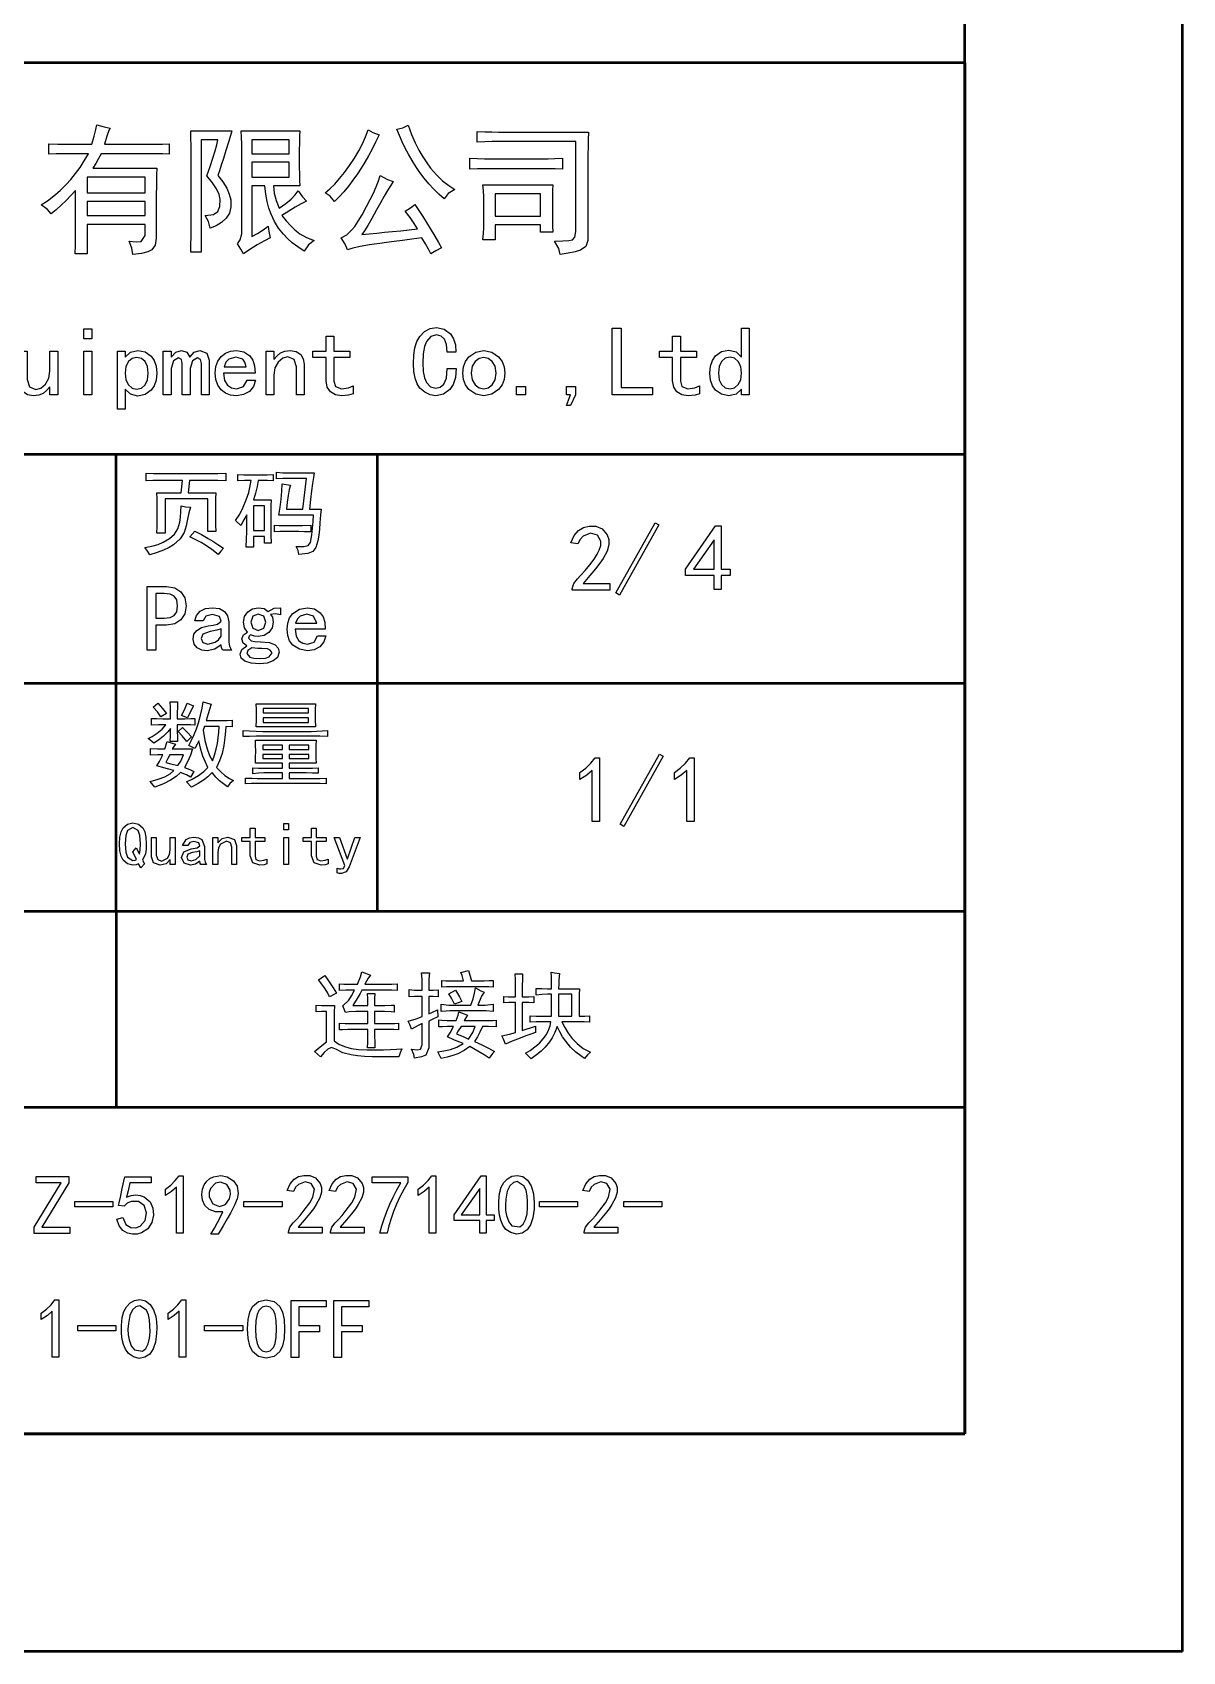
# Model space of a CAD drawing. Extents: x 0 to 1189, y 0 to 841.
# Drawn here: x 1136.1 to 1189, y 0 to 74.4 of the extents above; entities that cross this region are included whole.
import ezdxf

# ---------------------------------------------------------------- set-up
doc = ezdxf.new("R2010")
doc.units = 0

msp = doc.modelspace()

# ---------------------------------------------------------------- linework, layer by layer
at = {"color": 7, "lineweight": 50}
for p, q in [((1189, 0), (1189, 841)), ((1179, 10), (1179, 831)), ((1179, 73), (909, 73)), ((1179, 73), (1179, 10)), ((1179, 55), (909, 55)), ((1140, 34), (1140, 55)), ((1152, 34), (1152, 55)), ((1101, 44.5), (1179, 44.5)), ((1179, 34), (1101, 34)), ((1140, 34), (1140, 25)), ((1179, 25), (1101, 25)), ((1179, 10), (30, 10)), ((909, 10), (1179, 10)), ((1189, 0), (0, 0))]:
    msp.add_line(p, q, dxfattribs=at)
at = {"color": 7, "lineweight": 25}
for points in [[(1136.549, 66.473), (1136.841, 66.666), (1137.13, 66.886), (1137.417, 67.133), (1137.699, 67.407), (1137.92, 67.647), (1138.133, 67.91), (1138.338, 68.194), (1138.534, 68.499), (1138.722, 68.826), (1137.802, 68.826), (1137.543, 68.823), (1137.245, 68.814), (1136.907, 68.8), (1136.907, 69.286), (1137.313, 69.272), (1137.645, 69.263), (1137.904, 69.26), (1138.875, 69.26), (1138.992, 69.632), (1139.069, 69.931), (1139.106, 70.155), (1139.451, 70.066), (1139.719, 70.002), (1139.657, 69.885), (1139.572, 69.638), (1139.464, 69.26), (1141.535, 69.26), (1141.827, 69.263), (1142.125, 69.272), (1142.429, 69.286), (1142.429, 68.8), (1142.134, 68.814), (1141.861, 68.823), (1141.611, 68.826), (1139.31, 68.826), (1139.188, 68.604), (1139.06, 68.382), (1138.927, 68.161), (1141.867, 68.161), (1141.856, 67.849), (1141.848, 67.554), (1141.843, 67.274), (1141.841, 67.01), (1141.841, 64.939), (1141.79, 64.629), (1141.637, 64.415), (1141.449, 64.317), (1141.16, 64.245), (1140.768, 64.198), (1140.71, 64.492), (1140.589, 64.811), (1140.921, 64.78), (1141.151, 64.786), (1141.33, 65.067), (1141.33, 65.579), (1138.671, 65.579), (1138.671, 64.223), (1138.108, 64.223), (1138.123, 64.63), (1138.131, 64.996), (1138.134, 65.323), (1138.134, 67.138), (1137.917, 66.899), (1137.696, 66.672), (1137.471, 66.457), (1137.242, 66.255), (1137.009, 66.064), (1136.843, 66.256)], [(1153.411, 70.13), (1153.574, 69.713), (1153.741, 69.331), (1153.912, 68.985), (1154.087, 68.675), (1154.265, 68.4), (1154.446, 68.161), (1154.722, 67.851), (1154.999, 67.586), (1155.278, 67.365), (1155.558, 67.189), (1155.258, 66.991), (1155.072, 66.755), (1154.823, 66.973), (1154.587, 67.204), (1154.363, 67.445), (1154.152, 67.698), (1153.954, 67.962), (1153.768, 68.238), (1153.595, 68.52), (1153.433, 68.803), (1153.283, 69.088), (1153.143, 69.374), (1153.016, 69.662), (1152.899, 69.951), (1153.168, 70.021)], [(1145.314, 69.874), (1145.168, 69.398), (1145.038, 68.976), (1144.924, 68.608), (1144.825, 68.294), (1144.742, 68.034), (1144.674, 67.829), (1144.903, 67.528), (1145.077, 67.24), (1145.197, 66.966), (1145.262, 66.704), (1145.272, 66.382), (1145.2, 66.101), (1145.045, 65.86), (1144.833, 65.661), (1144.591, 65.507), (1144.316, 65.4), (1144.246, 65.713), (1144.086, 65.988), (1144.463, 66.032), (1144.674, 66.167), (1144.764, 66.4), (1144.777, 66.742), (1144.729, 66.957), (1144.61, 67.205), (1144.422, 67.487), (1144.163, 67.803), (1144.314, 68.238), (1144.441, 68.621), (1144.543, 68.954), (1144.621, 69.235), (1144.674, 69.465), (1143.907, 69.465), (1143.907, 64.3), (1143.422, 64.3), (1143.433, 64.656), (1143.441, 65.01), (1143.445, 65.36), (1143.447, 65.706), (1143.447, 68.698), (1143.445, 68.944), (1143.441, 69.222), (1143.433, 69.532), (1143.422, 69.874)], [(1148.433, 69.874), (1148.422, 69.621), (1148.414, 69.324), (1148.409, 68.982), (1148.407, 68.596), (1148.409, 68.22), (1148.414, 67.886), (1148.422, 67.594), (1148.433, 67.343), (1147.231, 67.343), (1147.26, 67.013), (1147.345, 66.672), (1147.487, 66.32), (1147.791, 66.533), (1148.037, 66.735), (1148.225, 66.929), (1148.356, 67.113), (1148.554, 66.844), (1148.74, 66.652), (1148.497, 66.525), (1148.228, 66.371), (1147.934, 66.192), (1147.615, 65.988), (1147.805, 65.743), (1148.001, 65.522), (1148.203, 65.323), (1148.439, 65.144), (1148.737, 64.982), (1149.098, 64.837), (1148.829, 64.639), (1148.637, 64.351), (1148.347, 64.544), (1148.091, 64.738), (1147.868, 64.934), (1147.679, 65.131), (1147.463, 65.409), (1147.275, 65.716), (1147.116, 66.052), (1147.016, 66.329), (1146.934, 66.636), (1146.869, 66.974), (1146.822, 67.343), (1146.234, 67.343), (1146.234, 65.016), (1146.498, 65.161), (1146.745, 65.323), (1146.975, 65.502), (1147.014, 65.253), (1147.078, 64.965), (1146.812, 64.818), (1146.477, 64.632), (1146.135, 64.428), (1145.85, 64.223), (1145.729, 64.441), (1145.569, 64.684), (1145.697, 64.875), (1145.774, 65.144), (1145.774, 68.749), (1145.772, 69.011), (1145.767, 69.286), (1145.759, 69.574), (1145.748, 69.874)], [(1147.947, 68.826), (1147.947, 69.465), (1146.234, 69.465), (1146.234, 68.826)], [(1152.081, 69.695), (1151.918, 69.361), (1151.754, 69.042), (1151.589, 68.736), (1151.422, 68.445), (1151.254, 68.168), (1151.084, 67.905), (1150.878, 67.609), (1150.671, 67.332), (1150.461, 67.077), (1150.249, 66.842), (1150.036, 66.627), (1149.825, 66.87), (1149.601, 67.036), (1149.818, 67.217), (1150.039, 67.433), (1150.264, 67.683), (1150.493, 67.969), (1150.726, 68.289), (1150.948, 68.624), (1151.143, 68.956), (1151.312, 69.283), (1151.454, 69.606), (1151.57, 69.925), (1151.787, 69.804)], [(1161.701, 69.823), (1161.687, 69.462), (1161.678, 69.13), (1161.675, 68.826), (1161.675, 64.837), (1161.576, 64.559), (1161.33, 64.39), (1161.084, 64.317), (1160.773, 64.253), (1160.397, 64.198), (1160.333, 64.466), (1160.141, 64.811), (1160.527, 64.817), (1160.8, 64.834), (1160.959, 64.863), (1161.074, 64.984), (1161.113, 65.246), (1161.113, 69.388), (1157.584, 69.388), (1157.269, 69.385), (1156.937, 69.377), (1156.587, 69.363), (1156.587, 69.848), (1156.934, 69.834), (1157.258, 69.826), (1157.559, 69.823)], [(1159.604, 68.596), (1159.851, 68.598), (1160.15, 68.607), (1160.499, 68.621), (1160.499, 68.11), (1160.164, 68.124), (1159.874, 68.132), (1159.63, 68.135), (1157.252, 68.135), (1156.925, 68.132), (1156.593, 68.124), (1156.255, 68.11), (1156.255, 68.621), (1156.593, 68.607), (1156.925, 68.598), (1157.252, 68.596)], [(1141.33, 67.036), (1141.33, 67.752), (1138.671, 67.752), (1138.671, 67.036)], [(1147.947, 67.752), (1147.947, 68.442), (1146.234, 68.442), (1146.234, 67.752)], [(1153.845, 65.374), (1153.692, 65.624), (1153.504, 65.897), (1153.283, 66.192), (1153.519, 66.346), (1153.717, 66.499), (1153.906, 66.219), (1154.088, 65.94), (1154.264, 65.662), (1154.433, 65.387), (1154.638, 65.044), (1154.808, 64.75), (1154.945, 64.505), (1154.682, 64.358), (1154.459, 64.223), (1154.345, 64.442), (1154.209, 64.689), (1154.05, 64.965), (1153.581, 64.902), (1153.153, 64.844), (1152.767, 64.791), (1152.422, 64.744), (1152.118, 64.701), (1151.855, 64.664), (1151.634, 64.632), (1151.209, 64.561), (1150.872, 64.485), (1150.624, 64.402), (1150.515, 64.671), (1150.342, 64.965), (1150.592, 65.106), (1150.828, 65.323), (1150.957, 65.486), (1151.113, 65.719), (1151.296, 66.023), (1151.506, 66.397), (1151.674, 66.716), (1151.821, 67.019), (1151.946, 67.305), (1152.05, 67.575), (1152.132, 67.829), (1152.471, 67.643), (1152.72, 67.547), (1152.6, 67.356), (1152.464, 67.13), (1152.314, 66.869), (1152.147, 66.574), (1151.966, 66.243), (1151.746, 65.847), (1151.56, 65.527), (1151.407, 65.284), (1151.288, 65.118), (1151.629, 65.149), (1151.977, 65.181), (1152.334, 65.215), (1152.699, 65.252), (1153.073, 65.29), (1153.455, 65.331)], [(1160.064, 67.394), (1160.05, 67.15), (1160.042, 66.894), (1160.039, 66.627), (1160.039, 66.064), (1160.042, 65.789), (1160.05, 65.507), (1160.064, 65.221), (1159.502, 65.221), (1159.502, 65.553), (1157.405, 65.553), (1157.405, 64.863), (1156.843, 64.863), (1156.871, 65.158), (1156.888, 65.431), (1156.894, 65.681), (1156.894, 66.627), (1156.888, 66.86), (1156.871, 67.115), (1156.843, 67.394)], [(1159.502, 65.962), (1159.502, 66.985), (1157.405, 66.985), (1157.405, 65.962)], [(1141.33, 65.988), (1141.33, 66.627), (1138.671, 66.627), (1138.671, 65.988)], [(1138.875, 60.32), (1138.517, 60.32), (1138.517, 60.785), (1138.875, 60.785)], [(1150.881, 57.796), (1150.675, 57.734), (1150.362, 57.707), (1150.071, 57.752), (1149.843, 57.886), (1149.695, 58.101), (1149.646, 58.387), (1149.646, 59.461), (1149.038, 59.461), (1149.038, 59.747), (1149.646, 59.747), (1149.646, 60.445), (1150.004, 60.445), (1150.004, 59.747), (1150.738, 59.747), (1150.738, 59.461), (1150.004, 59.461), (1150.004, 58.369), (1150.076, 58.128), (1150.344, 58.029), (1150.666, 58.065), (1150.881, 58.154)], [(1155.623, 58.96), (1155.583, 58.55), (1155.487, 58.228), (1155.336, 57.993), (1155.041, 57.779), (1154.692, 57.707), (1154.419, 57.746), (1154.175, 57.862), (1153.958, 58.056), (1153.825, 58.257), (1153.73, 58.51), (1153.673, 58.816), (1153.654, 59.175), (1153.672, 59.568), (1153.728, 59.908), (1153.82, 60.195), (1153.949, 60.427), (1154.165, 60.656), (1154.418, 60.793), (1154.71, 60.839), (1155.07, 60.765), (1155.363, 60.544), (1155.505, 60.32), (1155.586, 60.043), (1155.605, 59.712), (1155.211, 59.712), (1155.18, 60.056), (1155.086, 60.302), (1154.929, 60.45), (1154.71, 60.499), (1154.453, 60.425), (1154.253, 60.204), (1154.159, 59.962), (1154.102, 59.631), (1154.083, 59.21), (1154.102, 58.824), (1154.159, 58.522), (1154.253, 58.307), (1154.448, 58.112), (1154.692, 58.047), (1154.88, 58.094), (1155.05, 58.235), (1155.171, 58.51), (1155.211, 58.96)], [(1164.649, 57.743), (1162.787, 57.743), (1162.787, 60.803), (1163.199, 60.803), (1163.199, 58.083), (1164.649, 58.083)], [(1166.801, 57.796), (1166.595, 57.734), (1166.282, 57.707), (1165.991, 57.752), (1165.763, 57.886), (1165.615, 58.101), (1165.566, 58.387), (1165.566, 59.461), (1164.957, 59.461), (1164.957, 59.747), (1165.566, 59.747), (1165.566, 60.445), (1165.924, 60.445), (1165.924, 59.747), (1166.658, 59.747), (1166.658, 59.461), (1165.924, 59.461), (1165.924, 58.369), (1165.995, 58.128), (1166.264, 58.029), (1166.586, 58.065), (1166.801, 58.154)], [(1169.09, 57.743), (1168.732, 57.743), (1168.732, 58.011), (1168.482, 57.779), (1168.142, 57.707), (1167.811, 57.772), (1167.533, 57.967), (1167.394, 58.168), (1167.31, 58.428), (1167.283, 58.745), (1167.31, 59.063), (1167.394, 59.326), (1167.533, 59.533), (1167.811, 59.734), (1168.142, 59.801), (1168.482, 59.72), (1168.732, 59.479), (1168.732, 60.803), (1169.09, 60.803)], [(1137.311, 57.743), (1136.953, 57.743), (1136.953, 58.119), (1136.803, 57.944), (1136.64, 57.814), (1136.445, 57.734), (1136.201, 57.707), (1135.919, 57.752), (1135.718, 57.886), (1135.597, 58.087), (1135.557, 58.333), (1135.557, 59.747), (1135.915, 59.747), (1135.915, 58.459), (1136.022, 58.119), (1136.309, 57.993), (1136.535, 58.054), (1136.747, 58.235), (1136.902, 58.506), (1136.953, 58.835), (1136.953, 59.747), (1137.311, 59.747)], [(1138.875, 57.743), (1138.517, 57.743), (1138.517, 59.747), (1138.875, 59.747)], [(1141.859, 58.745), (1141.831, 58.427), (1141.748, 58.164), (1141.609, 57.958), (1141.331, 57.756), (1141, 57.689), (1140.66, 57.77), (1140.409, 58.011), (1140.409, 57.081), (1140.052, 57.081), (1140.052, 59.747), (1140.409, 59.747), (1140.409, 59.479), (1140.66, 59.712), (1141, 59.783), (1141.331, 59.718), (1141.609, 59.524), (1141.748, 59.322), (1141.831, 59.062)], [(1144.272, 57.743), (1143.914, 57.743), (1143.914, 59.192), (1143.878, 59.371), (1143.735, 59.443), (1143.502, 59.309), (1143.395, 58.96), (1143.395, 57.743), (1143.037, 57.743), (1143.037, 59.192), (1143.001, 59.371), (1142.858, 59.443), (1142.625, 59.309), (1142.518, 58.96), (1142.518, 57.743), (1142.16, 57.743), (1142.16, 59.747), (1142.518, 59.747), (1142.518, 59.479), (1142.733, 59.703), (1143.001, 59.783), (1143.243, 59.703), (1143.377, 59.479), (1143.583, 59.703), (1143.842, 59.783), (1144.164, 59.667), (1144.272, 59.336)], [(1146.404, 58.423), (1146.314, 58.132), (1146.117, 57.904), (1145.844, 57.756), (1145.527, 57.707), (1145.257, 57.738), (1145.022, 57.83), (1144.82, 57.984), (1144.666, 58.192), (1144.573, 58.446), (1144.542, 58.745), (1144.573, 59.044), (1144.666, 59.298), (1144.82, 59.506), (1145.022, 59.66), (1145.257, 59.752), (1145.527, 59.783), (1145.869, 59.723), (1146.144, 59.542), (1146.278, 59.346), (1146.359, 59.08), (1146.386, 58.745), (1144.936, 58.745), (1144.979, 58.409), (1145.106, 58.19), (1145.296, 58.069), (1145.527, 58.029), (1145.849, 58.128), (1146.01, 58.423)], [(1148.637, 57.743), (1148.279, 57.743), (1148.279, 59.031), (1148.172, 59.371), (1147.886, 59.497), (1147.66, 59.436), (1147.447, 59.255), (1147.293, 58.984), (1147.241, 58.656), (1147.241, 57.743), (1146.883, 57.743), (1146.883, 59.747), (1147.241, 59.747), (1147.241, 59.371), (1147.391, 59.546), (1147.555, 59.676), (1147.749, 59.756), (1147.993, 59.783), (1148.275, 59.738), (1148.476, 59.604), (1148.597, 59.403), (1148.637, 59.157)], [(1157.854, 58.745), (1157.822, 58.455), (1157.727, 58.204), (1157.568, 57.993), (1157.255, 57.779), (1156.888, 57.707), (1156.521, 57.779), (1156.207, 57.993), (1156.048, 58.204), (1155.953, 58.455), (1155.921, 58.745), (1155.953, 59.035), (1156.048, 59.286), (1156.207, 59.497), (1156.521, 59.712), (1156.888, 59.783), (1157.255, 59.712), (1157.568, 59.497), (1157.727, 59.286), (1157.822, 59.035)], [(1141.465, 58.745), (1141.432, 59.047), (1141.331, 59.273), (1141.163, 59.414), (1140.928, 59.461), (1140.729, 59.414), (1140.562, 59.273), (1140.448, 59.047), (1140.409, 58.745), (1140.448, 58.441), (1140.562, 58.208), (1140.729, 58.06), (1140.928, 58.011), (1141.163, 58.06), (1141.331, 58.208), (1141.432, 58.441)], [(1145.974, 59.031), (1145.916, 59.244), (1145.813, 59.38), (1145.491, 59.479), (1145.169, 59.38), (1145.044, 59.244), (1144.954, 59.031)], [(1157.46, 58.745), (1157.416, 59.058), (1157.281, 59.282), (1157.093, 59.416), (1156.888, 59.461), (1156.682, 59.416), (1156.494, 59.282), (1156.36, 59.058), (1156.315, 58.745), (1156.36, 58.432), (1156.494, 58.208), (1156.682, 58.074), (1156.888, 58.029), (1157.093, 58.074), (1157.281, 58.208), (1157.416, 58.432)], [(1168.732, 58.745), (1168.694, 59.049), (1168.58, 59.282), (1168.412, 59.43), (1168.213, 59.479), (1167.978, 59.43), (1167.811, 59.282), (1167.71, 59.049), (1167.676, 58.745), (1167.71, 58.443), (1167.811, 58.217), (1167.978, 58.076), (1168.213, 58.029), (1168.412, 58.076), (1168.58, 58.217), (1168.694, 58.443)], [(1158.807, 57.743), (1158.395, 57.743), (1158.395, 58.137), (1158.807, 58.137)], [(1161.106, 57.743), (1160.874, 57.26), (1160.695, 57.26), (1160.874, 57.743), (1160.695, 57.743), (1160.695, 58.137), (1161.106, 58.137)], [(1144.36, 54.125), (1144.667, 54.129), (1145.042, 54.142), (1145.042, 53.801), (1144.667, 53.814), (1144.36, 53.818), (1143.371, 53.818), (1143.303, 53.239), (1144.582, 53.239), (1144.569, 52.983), (1144.565, 52.727), (1144.565, 52.028), (1144.569, 51.751), (1144.582, 51.466), (1144.207, 51.466), (1144.207, 52.966), (1142.246, 52.966), (1142.246, 51.398), (1141.871, 51.398), (1141.884, 51.696), (1141.888, 51.977), (1141.888, 52.693), (1141.884, 52.974), (1141.871, 53.239), (1142.979, 53.239), (1143.013, 53.52), (1143.048, 53.818), (1141.991, 53.818), (1141.675, 53.814), (1141.377, 53.801), (1141.377, 54.142), (1141.718, 54.129), (1141.991, 54.125)], [(1146.694, 54.074), (1146.941, 54.078), (1147.205, 54.091), (1147.205, 53.801), (1146.954, 53.814), (1146.779, 53.818), (1146.523, 53.818), (1146.469, 53.536), (1146.395, 53.235), (1146.302, 52.915), (1147.12, 52.915), (1147.107, 52.642), (1147.103, 52.403), (1147.103, 51.585), (1147.107, 51.313), (1147.12, 50.938), (1146.813, 50.938), (1146.813, 51.244), (1146.302, 51.244), (1146.302, 50.75), (1145.978, 50.75), (1145.991, 51.134), (1145.995, 51.432), (1145.995, 52.233), (1145.867, 51.999), (1145.722, 51.739), (1145.484, 51.977), (1145.675, 52.264), (1145.84, 52.58), (1145.978, 52.923), (1146.086, 53.261), (1146.16, 53.56), (1146.2, 53.818), (1145.893, 53.814), (1145.586, 53.801), (1145.586, 54.091), (1145.871, 54.078), (1146.114, 54.074)], [(1148.569, 52.489), (1148.739, 53.903), (1147.955, 53.903), (1147.661, 53.899), (1147.359, 53.886), (1147.359, 54.193), (1147.661, 54.168), (1147.955, 54.159), (1149.097, 54.159), (1149.061, 53.945), (1149.021, 53.671), (1148.977, 53.337), (1148.928, 52.943), (1148.876, 52.489), (1149.421, 52.489), (1149.389, 52.237), (1149.362, 51.858), (1149.34, 51.57), (1149.308, 51.297), (1149.268, 51.04), (1149.176, 50.731), (1149.038, 50.554), (1148.797, 50.462), (1148.398, 50.409), (1148.356, 50.597), (1148.262, 50.784), (1148.624, 50.784), (1148.825, 50.818), (1148.927, 50.969), (1148.995, 51.321), (1149.025, 51.621), (1149.048, 51.92), (1149.063, 52.216), (1147.478, 52.216), (1147.527, 52.589), (1147.572, 52.957), (1147.608, 53.317), (1147.631, 53.665), (1148.006, 53.597), (1147.945, 53.394), (1147.896, 53.128), (1147.855, 52.819), (1147.819, 52.489)], [(1143.406, 52.591), (1143.331, 52.322), (1143.278, 52.028), (1143.216, 51.724), (1143.116, 51.423), (1142.935, 51.134), (1142.63, 50.861), (1142.425, 50.732), (1142.176, 50.612), (1141.884, 50.498), (1141.548, 50.392), (1141.445, 50.554), (1141.309, 50.733), (1141.638, 50.797), (1141.923, 50.877), (1142.161, 50.972), (1142.451, 51.142), (1142.673, 51.347), (1142.828, 51.594), (1142.92, 51.892), (1142.953, 52.119), (1142.973, 52.369), (1142.979, 52.642), (1143.18, 52.604)], [(1146.813, 51.517), (1146.813, 52.642), (1146.302, 52.642), (1146.302, 51.517)], [(1143.61, 51.483), (1143.917, 51.323), (1144.224, 51.151), (1144.438, 51.021), (1144.671, 50.87), (1144.923, 50.699), (1144.803, 50.558), (1144.684, 50.409), (1144.386, 50.643), (1144.104, 50.835), (1143.904, 50.955), (1143.665, 51.085), (1143.388, 51.227)], [(1148.296, 51.739), (1148.56, 51.743), (1148.944, 51.756), (1148.944, 51.449), (1148.654, 51.458), (1148.398, 51.464), (1148.177, 51.466), (1147.734, 51.466), (1147.525, 51.462), (1147.273, 51.449), (1147.273, 51.756), (1147.482, 51.743), (1147.734, 51.739)], [(1160.954, 48.835), (1161.022, 49.078), (1161.192, 49.295), (1161.353, 49.457), (1161.541, 49.67), (1161.755, 49.934), (1161.955, 50.202), (1162.103, 50.427), (1162.198, 50.608), (1162.268, 50.829), (1162.275, 51.017), (1162.113, 51.298), (1161.797, 51.392), (1161.456, 51.256), (1161.314, 51.106), (1161.209, 50.898), (1160.885, 50.949), (1161.041, 51.287), (1161.235, 51.52), (1161.467, 51.658), (1161.738, 51.716), (1162.044, 51.707), (1162.326, 51.588), (1162.564, 51.307), (1162.628, 51.1), (1162.633, 50.855), (1162.554, 50.565), (1162.368, 50.224), (1162.221, 50.015), (1162.019, 49.753), (1161.761, 49.44), (1161.448, 49.074), (1162.675, 49.074), (1162.675, 48.767), (1160.954, 48.767)], [(1164.939, 51.767), (1163.132, 48.545), (1162.962, 48.648), (1164.768, 51.869)], [(1167.475, 49.442), (1166.162, 49.442), (1166.162, 49.732), (1167.543, 51.726), (1167.798, 51.726), (1167.798, 49.732), (1168.208, 49.732), (1168.208, 49.442), (1167.798, 49.442), (1167.798, 48.795), (1167.475, 48.795)], [(1167.475, 49.732), (1167.475, 51.079), (1166.52, 49.732)], [(1143.212, 48.05), (1143.152, 47.684), (1142.974, 47.403), (1142.688, 47.224), (1142.309, 47.164), (1141.814, 47.164), (1141.814, 46.022), (1141.422, 46.022), (1141.422, 48.937), (1142.309, 48.937), (1142.688, 48.877), (1142.974, 48.698), (1143.152, 48.417)], [(1142.82, 48.05), (1142.782, 48.323), (1142.667, 48.494), (1142.475, 48.583), (1142.207, 48.613), (1141.814, 48.613), (1141.814, 47.488), (1142.207, 47.488), (1142.475, 47.518), (1142.667, 47.607), (1142.782, 47.778)], [(1145.303, 46.022), (1144.894, 46.022), (1144.843, 46.116), (1144.826, 46.261), (1144.536, 46.056), (1144.178, 45.988), (1143.927, 46.022), (1143.718, 46.124), (1143.577, 46.29), (1143.531, 46.516), (1143.573, 46.746), (1143.701, 46.925), (1143.918, 47.053), (1144.229, 47.13), (1144.453, 47.168), (1144.647, 47.215), (1144.826, 47.352), (1144.749, 47.556), (1144.417, 47.658), (1144.119, 47.582), (1143.991, 47.369), (1143.616, 47.369), (1143.695, 47.614), (1143.863, 47.803), (1144.108, 47.925), (1144.417, 47.965), (1144.745, 47.923), (1144.979, 47.795), (1145.12, 47.59), (1145.167, 47.317), (1145.167, 46.38), (1145.201, 46.192)], [(1147.55, 47.641), (1147.32, 47.684), (1147.09, 47.658), (1147.175, 47.531), (1147.209, 47.3), (1147.16, 47.036), (1147.013, 46.823), (1146.793, 46.683), (1146.527, 46.636), (1146.348, 46.661), (1146.169, 46.721), (1146.101, 46.653), (1146.084, 46.567), (1146.203, 46.44), (1146.37, 46.408), (1146.629, 46.397), (1147.045, 46.363), (1147.303, 46.261), (1147.437, 46.107), (1147.482, 45.92), (1147.416, 45.683), (1147.218, 45.519), (1146.93, 45.423), (1146.595, 45.391), (1146.195, 45.421), (1145.914, 45.511), (1145.747, 45.651), (1145.692, 45.835), (1145.777, 46.039), (1145.999, 46.21), (1145.837, 46.337), (1145.777, 46.533), (1145.854, 46.712), (1146.033, 46.84), (1145.896, 47.045), (1145.845, 47.3), (1145.894, 47.565), (1146.041, 47.778), (1146.261, 47.918), (1146.527, 47.965), (1146.791, 47.923), (1146.987, 47.795), (1147.26, 47.94), (1147.55, 47.965)], [(1146.868, 47.3), (1146.783, 47.573), (1146.527, 47.675), (1146.271, 47.573), (1146.186, 47.3), (1146.271, 47.028), (1146.527, 46.925), (1146.783, 47.028)], [(1149.624, 46.67), (1149.539, 46.393), (1149.351, 46.175), (1149.091, 46.035), (1148.789, 45.988), (1148.416, 46.054), (1148.115, 46.252), (1147.969, 46.45), (1147.881, 46.692), (1147.851, 46.977), (1147.881, 47.262), (1147.969, 47.503), (1148.115, 47.701), (1148.416, 47.899), (1148.789, 47.965), (1149.115, 47.908), (1149.377, 47.735), (1149.505, 47.549), (1149.581, 47.296), (1149.607, 46.977), (1148.226, 46.977), (1148.267, 46.657), (1148.388, 46.448), (1148.569, 46.333), (1148.789, 46.295), (1149.096, 46.389), (1149.249, 46.67)], [(1149.215, 47.249), (1149.062, 47.582), (1148.755, 47.675), (1148.448, 47.582), (1148.328, 47.452), (1148.243, 47.249)], [(1144.826, 46.653), (1144.826, 46.994), (1144.63, 46.934), (1144.315, 46.874), (1143.982, 46.755), (1143.906, 46.55), (1143.982, 46.371), (1144.212, 46.295), (1144.545, 46.38), (1144.705, 46.491)], [(1147.158, 45.886), (1147.081, 46.022), (1146.947, 46.073), (1146.698, 46.09), (1146.51, 46.099), (1146.237, 46.124), (1146.05, 46.005), (1145.999, 45.869), (1146.135, 45.698), (1146.323, 45.647), (1146.612, 45.63), (1146.862, 45.649), (1147.03, 45.707)], [(1142.494, 42.861), (1142.493, 43.13), (1142.487, 43.392), (1142.477, 43.645), (1142.818, 43.645), (1142.809, 43.399), (1142.803, 43.138), (1142.801, 42.861), (1143.15, 42.863), (1143.422, 42.869), (1143.619, 42.878), (1143.619, 42.571), (1143.422, 42.581), (1143.15, 42.587), (1142.801, 42.588), (1142.803, 42.284), (1142.809, 42.028), (1142.818, 41.821), (1142.477, 41.821), (1142.49, 42.09), (1142.494, 42.418), (1142.371, 42.262), (1142.171, 42.069), (1141.94, 41.879), (1141.727, 41.736), (1141.472, 41.958), (1141.651, 42.043), (1141.881, 42.196), (1142.107, 42.388), (1142.273, 42.588), (1141.94, 42.584), (1141.625, 42.571), (1141.625, 42.878), (1141.85, 42.869), (1142.14, 42.863)], [(1141.915, 43.577), (1142.132, 43.338), (1142.307, 43.1), (1142.051, 42.946), (1141.902, 43.177), (1141.693, 43.39)], [(1143.551, 43.458), (1143.415, 43.202), (1143.278, 42.912), (1143.006, 43.015), (1143.138, 43.266), (1143.261, 43.577)], [(1144.369, 43.526), (1144.284, 43.296), (1144.22, 43.093), (1144.131, 42.776), (1144.915, 42.776), (1145.102, 42.78), (1145.324, 42.793), (1145.324, 42.486), (1145.034, 42.503), (1145.024, 42.286), (1144.993, 41.999), (1144.94, 41.642), (1144.862, 41.268), (1144.751, 40.93), (1144.608, 40.628), (1144.789, 40.434), (1144.992, 40.262), (1145.198, 40.123), (1145.392, 40.032), (1145.222, 39.883), (1145.119, 39.742), (1144.923, 39.87), (1144.744, 40.015), (1144.574, 40.185), (1144.403, 40.39), (1144.21, 40.2), (1144.003, 40.04), (1143.762, 39.889), (1143.466, 39.725), (1143.227, 39.963), (1143.492, 40.087), (1143.773, 40.253), (1144.028, 40.441), (1144.216, 40.628), (1144.099, 40.875), (1143.986, 41.14), (1143.881, 41.455), (1143.79, 41.856), (1143.722, 41.698), (1143.619, 41.498), (1143.33, 41.634), (1143.46, 41.878), (1143.577, 42.133), (1143.681, 42.398), (1143.773, 42.674), (1143.873, 43.032), (1143.947, 43.356), (1143.994, 43.645), (1144.19, 43.573)], [(1149.156, 43.543), (1149.143, 43.296), (1149.139, 43.066), (1149.143, 42.81), (1149.156, 42.486), (1146.428, 42.486), (1146.441, 42.81), (1146.446, 43.066), (1146.441, 43.296), (1146.428, 43.543)], [(1148.832, 43.134), (1148.832, 43.338), (1146.752, 43.338), (1146.752, 43.134)], [(1143.04, 42.469), (1143.257, 42.248), (1143.466, 42.026), (1143.244, 41.821), (1143.027, 42.081), (1142.852, 42.282)], [(1143.994, 42.333), (1144.079, 41.868), (1144.178, 41.481), (1144.292, 41.169), (1144.421, 40.935), (1144.522, 41.197), (1144.599, 41.462), (1144.651, 41.728), (1144.686, 41.992), (1144.711, 42.25), (1144.727, 42.503), (1144.063, 42.503)], [(1148.832, 42.691), (1148.832, 42.912), (1146.752, 42.912), (1146.752, 42.691)], [(1142.716, 41.702), (1142.563, 41.481), (1143.5, 41.481), (1143.415, 41.196), (1143.296, 40.912), (1143.142, 40.628), (1143.385, 40.53), (1143.568, 40.441), (1143.415, 40.185), (1143.223, 40.287), (1142.955, 40.39), (1142.753, 40.207), (1142.49, 40.036), (1142.165, 39.875), (1141.778, 39.725), (1141.557, 39.981), (1141.926, 40.083), (1142.23, 40.202), (1142.471, 40.338), (1142.648, 40.492), (1142.349, 40.568), (1142.087, 40.636), (1141.864, 40.696), (1141.983, 40.901), (1142.136, 41.208), (1141.911, 41.204), (1141.574, 41.191), (1141.574, 41.498), (1141.902, 41.485), (1142.239, 41.481), (1142.341, 41.821), (1142.528, 41.758)], [(1148.951, 42.282), (1149.216, 42.293), (1149.466, 42.304), (1149.701, 42.316), (1149.701, 42.043), (1149.348, 42.056), (1148.968, 42.06), (1146.735, 42.06), (1146.43, 42.058), (1146.129, 42.053), (1145.832, 42.043), (1145.832, 42.316), (1146.129, 42.304), (1146.43, 42.293), (1146.735, 42.282)], [(1149.19, 41.873), (1149.177, 41.634), (1149.173, 41.327), (1149.177, 41.037), (1149.19, 40.816), (1147.946, 40.816), (1147.946, 40.594), (1148.73, 40.594), (1149.011, 40.598), (1149.275, 40.611), (1149.275, 40.356), (1149.019, 40.368), (1148.73, 40.373), (1147.946, 40.373), (1147.946, 40.117), (1149.105, 40.117), (1149.377, 40.121), (1149.65, 40.134), (1149.65, 39.878), (1149.377, 39.891), (1149.105, 39.895), (1146.48, 39.895), (1146.215, 39.891), (1145.934, 39.878), (1145.934, 40.134), (1146.224, 40.13), (1146.48, 40.117), (1147.639, 40.117), (1147.639, 40.373), (1146.786, 40.373), (1146.531, 40.364), (1146.275, 40.338), (1146.275, 40.611), (1146.539, 40.598), (1146.786, 40.594), (1147.639, 40.594), (1147.639, 40.816), (1146.394, 40.816), (1146.407, 41.101), (1146.411, 41.378), (1146.407, 41.638), (1146.394, 41.873)], [(1142.273, 40.85), (1142.516, 40.79), (1142.835, 40.713), (1142.967, 40.922), (1143.091, 41.208), (1142.46, 41.208), (1142.371, 41.033)], [(1147.639, 41.446), (1147.639, 41.651), (1146.735, 41.651), (1146.735, 41.446)], [(1147.639, 41.037), (1147.639, 41.225), (1146.735, 41.225), (1146.735, 41.037)], [(1148.849, 41.446), (1148.849, 41.651), (1147.946, 41.651), (1147.946, 41.446)], [(1148.849, 41.037), (1148.849, 41.225), (1147.946, 41.225), (1147.946, 41.037)], [(1161.87, 40.492), (1161.619, 40.274), (1161.308, 40.065), (1161.308, 40.389), (1161.575, 40.594), (1161.808, 40.821), (1162.007, 41.071), (1162.211, 41.071), (1162.211, 38.139), (1161.87, 38.139)], [(1165.129, 41.139), (1163.323, 37.918), (1163.152, 38.02), (1164.959, 41.242)], [(1166.215, 40.492), (1165.963, 40.274), (1165.652, 40.065), (1165.652, 40.389), (1165.919, 40.594), (1166.152, 40.821), (1166.351, 41.071), (1166.556, 41.071), (1166.556, 38.139), (1166.215, 38.139)], [(1141.379, 37.112), (1141.369, 36.867), (1141.34, 36.663), (1141.213, 36.37), (1141.301, 36.204), (1141.124, 36.015), (1141.024, 36.204), (1140.913, 36.154), (1140.769, 36.137), (1140.512, 36.194), (1140.315, 36.364), (1140.223, 36.548), (1140.167, 36.798), (1140.149, 37.112), (1140.167, 37.426), (1140.223, 37.674), (1140.315, 37.854), (1140.512, 38.021), (1140.769, 38.076), (1141.026, 38.021), (1141.218, 37.854), (1141.307, 37.674), (1141.361, 37.426)], [(1147.917, 37.755), (1147.695, 37.755), (1147.695, 38.043), (1147.917, 38.043)], [(1141.113, 37.112), (1141.088, 37.497), (1141.013, 37.722), (1140.769, 37.866), (1140.52, 37.722), (1140.441, 37.497), (1140.415, 37.112), (1140.441, 36.726), (1140.52, 36.497), (1140.769, 36.348), (1140.869, 36.364), (1140.936, 36.403), (1140.758, 36.747), (1140.913, 36.935), (1141.068, 36.636), (1141.102, 36.835)], [(1142.705, 36.159), (1142.483, 36.159), (1142.483, 36.392), (1142.289, 36.204), (1142.018, 36.137), (1141.719, 36.248), (1141.619, 36.525), (1141.619, 37.4), (1141.84, 37.4), (1141.84, 36.602), (1141.907, 36.392), (1142.084, 36.314), (1142.356, 36.464), (1142.451, 36.632), (1142.483, 36.835), (1142.483, 37.4), (1142.705, 37.4)], [(1144.149, 36.159), (1143.883, 36.159), (1143.85, 36.22), (1143.839, 36.314), (1143.65, 36.181), (1143.418, 36.137), (1143.119, 36.226), (1142.997, 36.481), (1143.108, 36.747), (1143.451, 36.879), (1143.722, 36.935), (1143.839, 37.023), (1143.789, 37.156), (1143.573, 37.223), (1143.379, 37.173), (1143.296, 37.035), (1143.052, 37.035), (1143.213, 37.317), (1143.372, 37.396), (1143.573, 37.422), (1143.786, 37.395), (1143.938, 37.312), (1144.06, 37.001), (1144.06, 36.392), (1144.083, 36.27)], [(1145.532, 36.159), (1145.31, 36.159), (1145.31, 36.957), (1145.244, 37.168), (1145.066, 37.245), (1144.795, 37.096), (1144.699, 36.928), (1144.667, 36.724), (1144.667, 36.159), (1144.446, 36.159), (1144.446, 37.4), (1144.667, 37.4), (1144.667, 37.168), (1144.861, 37.356), (1145.133, 37.422), (1145.432, 37.312), (1145.532, 37.035)], [(1146.921, 36.193), (1146.793, 36.154), (1146.599, 36.137), (1146.278, 36.248), (1146.156, 36.558), (1146.156, 37.223), (1145.779, 37.223), (1145.779, 37.4), (1146.156, 37.4), (1146.156, 37.832), (1146.378, 37.832), (1146.378, 37.4), (1146.832, 37.4), (1146.832, 37.223), (1146.378, 37.223), (1146.378, 36.547), (1146.422, 36.398), (1146.588, 36.337), (1146.788, 36.359), (1146.921, 36.414)], [(1147.917, 36.159), (1147.695, 36.159), (1147.695, 37.4), (1147.917, 37.4)], [(1149.731, 36.193), (1149.604, 36.154), (1149.41, 36.137), (1149.089, 36.248), (1148.967, 36.558), (1148.967, 37.223), (1148.59, 37.223), (1148.59, 37.4), (1148.967, 37.4), (1148.967, 37.832), (1149.188, 37.832), (1149.188, 37.4), (1149.643, 37.4), (1149.643, 37.223), (1149.188, 37.223), (1149.188, 36.547), (1149.233, 36.398), (1149.399, 36.337), (1149.598, 36.359), (1149.731, 36.414)], [(1151.215, 37.4), (1150.705, 36.06), (1150.573, 35.827), (1150.351, 35.749), (1150.246, 35.755), (1150.151, 35.783), (1150.151, 36.004), (1150.24, 35.971), (1150.318, 35.96), (1150.44, 35.988), (1150.506, 36.115), (1150.019, 37.4), (1150.262, 37.4), (1150.617, 36.425), (1150.628, 36.425), (1150.971, 37.4)], [(1143.839, 36.569), (1143.839, 36.791), (1143.711, 36.752), (1143.506, 36.713), (1143.29, 36.636), (1143.24, 36.503), (1143.29, 36.386), (1143.44, 36.337), (1143.656, 36.392)], [(1155.953, 30.816), (1155.89, 31.059), (1155.834, 31.208), (1156.192, 31.293), (1156.328, 30.816), (1156.908, 30.816), (1157.13, 30.829), (1157.317, 30.833), (1157.317, 30.526), (1157.125, 30.539), (1156.925, 30.543), (1155.425, 30.543), (1155.174, 30.539), (1154.965, 30.526), (1154.965, 30.833), (1155.152, 30.82), (1155.374, 30.816)], [(1149.584, 31.072), (1149.788, 30.776), (1149.97, 30.504), (1150.129, 30.254), (1149.806, 30.083), (1149.711, 30.284), (1149.54, 30.545), (1149.294, 30.867)], [(1151.084, 30.663), (1151.22, 31.004), (1151.288, 31.242), (1151.523, 31.144), (1151.681, 31.089), (1151.574, 30.948), (1151.425, 30.663), (1152.345, 30.663), (1152.665, 30.667), (1152.908, 30.68), (1152.908, 30.373), (1152.669, 30.386), (1152.396, 30.39), (1151.288, 30.39), (1151.205, 30.237), (1151.069, 30.004), (1150.879, 29.691), (1151.561, 29.691), (1151.557, 29.989), (1151.544, 30.237), (1151.885, 30.237), (1151.872, 30.007), (1151.868, 29.691), (1152.347, 29.693), (1152.648, 29.699), (1152.771, 29.708), (1152.771, 29.384), (1152.626, 29.403), (1152.324, 29.415), (1151.868, 29.418), (1151.868, 28.856), (1152.499, 28.856), (1152.806, 28.86), (1152.976, 28.873), (1152.976, 28.566), (1152.754, 28.579), (1152.499, 28.583), (1151.868, 28.583), (1151.87, 28.278), (1151.876, 28), (1151.885, 27.748), (1151.544, 27.748), (1151.554, 28), (1151.559, 28.278), (1151.561, 28.583), (1151.039, 28.582), (1150.649, 28.579), (1150.391, 28.574), (1150.266, 28.566), (1150.266, 28.873), (1150.519, 28.866), (1150.82, 28.86), (1151.167, 28.857), (1151.561, 28.856), (1151.561, 29.418), (1151.016, 29.418), (1150.709, 29.397), (1150.538, 29.367), (1150.419, 29.674), (1150.683, 29.93), (1150.813, 30.13), (1150.948, 30.39), (1150.556, 30.386), (1150.266, 30.373), (1150.266, 30.68), (1150.455, 30.67), (1150.728, 30.665)], [(1154.061, 30.39), (1154.061, 30.901), (1154.027, 31.191), (1154.402, 31.191), (1154.368, 30.901), (1154.368, 30.39), (1154.56, 30.394), (1154.794, 30.407), (1154.794, 30.083), (1154.56, 30.096), (1154.368, 30.1), (1154.368, 29.299), (1154.509, 29.372), (1154.76, 29.487), (1154.777, 29.163), (1154.522, 29.048), (1154.368, 28.975), (1154.368, 27.748), (1154.232, 27.407), (1154.032, 27.322), (1153.703, 27.271), (1153.669, 27.433), (1153.567, 27.68), (1153.84, 27.654), (1153.976, 27.68), (1154.061, 27.884), (1154.061, 28.856), (1153.87, 28.766), (1153.567, 28.6), (1153.486, 28.822), (1153.414, 28.975), (1153.789, 29.078), (1154.061, 29.18), (1154.061, 30.1), (1153.942, 30.1), (1153.703, 30.096), (1153.465, 30.083), (1153.465, 30.424), (1153.712, 30.399), (1153.942, 30.39)], [(1158.351, 30.083), (1158.351, 30.595), (1158.347, 30.867), (1158.334, 31.14), (1158.675, 31.14), (1158.663, 30.876), (1158.658, 30.595), (1158.658, 30.083), (1158.795, 30.083), (1158.952, 30.087), (1159.187, 30.1), (1159.187, 29.811), (1158.952, 29.823), (1158.795, 29.828), (1158.658, 29.828), (1158.658, 28.532), (1159.272, 28.737), (1159.272, 28.447), (1159.057, 28.373), (1158.821, 28.288), (1158.565, 28.191), (1158.196, 28.046), (1157.891, 27.918), (1157.797, 28.14), (1157.721, 28.293), (1158.07, 28.37), (1158.351, 28.447), (1158.351, 29.828), (1158.283, 29.828), (1158.036, 29.823), (1157.806, 29.811), (1157.806, 30.1), (1158.032, 30.087), (1158.266, 30.083)], [(1160.005, 30.458), (1160.003, 30.771), (1159.997, 31.026), (1159.988, 31.225), (1160.141, 31.191), (1160.363, 31.157), (1160.337, 30.867), (1160.331, 30.68), (1160.329, 30.458), (1161.283, 30.458), (1161.271, 30.19), (1161.266, 29.896), (1161.266, 29.197), (1161.53, 29.201), (1161.744, 29.214), (1161.744, 28.924), (1161.501, 28.937), (1161.283, 28.941), (1160.482, 28.941), (1160.612, 28.675), (1160.763, 28.421), (1160.949, 28.176), (1161.181, 27.936), (1161.462, 27.718), (1161.795, 27.543), (1161.658, 27.42), (1161.522, 27.254), (1161.345, 27.369), (1161.121, 27.543), (1160.881, 27.771), (1160.653, 28.046), (1160.51, 28.254), (1160.38, 28.478), (1160.26, 28.72), (1160.153, 28.444), (1160.033, 28.208), (1159.903, 28.012), (1159.704, 27.774), (1159.519, 27.586), (1159.317, 27.418), (1159.067, 27.237), (1158.812, 27.492), (1159.021, 27.624), (1159.238, 27.782), (1159.444, 27.959), (1159.621, 28.149), (1159.764, 28.349), (1159.869, 28.558), (1159.937, 28.76), (1159.971, 28.941), (1159.562, 28.941), (1159.289, 28.937), (1159.016, 28.924), (1159.016, 29.214), (1159.289, 29.201), (1159.562, 29.197), (1160.005, 29.197), (1160.005, 30.203), (1159.817, 30.203), (1159.557, 30.194), (1159.289, 30.168), (1159.289, 30.475), (1159.549, 30.462), (1159.817, 30.458)], [(1156.516, 30.492), (1156.759, 30.369), (1156.908, 30.305), (1156.784, 30.113), (1156.618, 29.708), (1156.959, 29.708), (1157.317, 29.742), (1157.317, 29.418), (1156.993, 29.436), (1155.323, 29.436), (1155.165, 29.431), (1154.931, 29.418), (1154.931, 29.742), (1155.289, 29.708), (1156.294, 29.708), (1156.395, 30), (1156.469, 30.261)], [(1155.596, 30.39), (1155.77, 30.092), (1155.885, 29.879), (1155.544, 29.742), (1155.412, 30.024), (1155.289, 30.22)], [(1160.942, 29.197), (1160.942, 30.203), (1160.329, 30.203), (1160.329, 29.197)], [(1150.027, 29.691), (1150.014, 29.38), (1150.01, 29.129), (1150.01, 28.072), (1150.229, 27.918), (1150.49, 27.799), (1150.793, 27.714), (1151.139, 27.663), (1151.527, 27.646), (1151.924, 27.648), (1152.283, 27.654), (1152.603, 27.664), (1152.885, 27.678), (1153.129, 27.697), (1153.044, 27.518), (1152.993, 27.322), (1152.661, 27.322), (1152.345, 27.324), (1152.047, 27.327), (1151.766, 27.33), (1151.415, 27.344), (1151.092, 27.372), (1150.794, 27.416), (1150.413, 27.516), (1150.121, 27.663), (1149.897, 27.754), (1149.72, 27.688), (1149.558, 27.524), (1149.379, 27.322), (1149.107, 27.578), (1149.443, 27.85), (1149.669, 28.021), (1149.669, 29.418), (1149.439, 29.414), (1149.192, 29.401), (1149.192, 29.708), (1149.452, 29.695), (1149.686, 29.691)], [(1156.141, 29.248), (1155.988, 28.992), (1157.078, 28.992), (1157.326, 29.005), (1157.453, 29.009), (1157.453, 28.703), (1157.113, 28.72), (1156.823, 28.72), (1156.715, 28.47), (1156.596, 28.242), (1156.465, 28.038), (1156.802, 27.873), (1157.109, 27.72), (1157.385, 27.578), (1157.296, 27.475), (1157.13, 27.271), (1156.91, 27.42), (1156.615, 27.596), (1156.243, 27.799), (1155.985, 27.614), (1155.689, 27.467), (1155.465, 27.386), (1155.212, 27.315), (1154.931, 27.254), (1154.777, 27.561), (1155.059, 27.605), (1155.357, 27.671), (1155.655, 27.776), (1155.936, 27.936), (1155.789, 28), (1155.55, 28.102), (1155.221, 28.242), (1155.34, 28.438), (1155.493, 28.72), (1155.221, 28.72), (1154.986, 28.715), (1154.828, 28.703), (1154.828, 29.026), (1154.965, 29.009), (1155.203, 28.992), (1155.613, 28.992), (1155.706, 29.239), (1155.749, 29.401), (1155.992, 29.303)], [(1155.63, 28.379), (1155.966, 28.251), (1156.192, 28.14), (1156.38, 28.447), (1156.499, 28.72), (1155.851, 28.72), (1155.719, 28.524)], [(1137.865, 19.213), (1136.224, 19.213), (1136.224, 19.504), (1137.466, 21.544), (1136.316, 21.544), (1136.316, 21.836), (1137.819, 21.836), (1137.819, 21.544), (1136.577, 19.504), (1137.865, 19.504)], [(1140.303, 19.949), (1140.449, 19.627), (1140.671, 19.489), (1140.907, 19.479), (1141.093, 19.542), (1141.323, 19.803), (1141.385, 20.164), (1141.277, 20.501), (1141.024, 20.685), (1140.679, 20.685), (1140.505, 20.609), (1140.365, 20.471), (1140.104, 20.501), (1140.134, 20.618), (1140.192, 20.877), (1140.279, 21.278), (1140.395, 21.821), (1141.607, 21.821), (1141.607, 21.544), (1140.625, 21.544), (1140.549, 21.172), (1140.472, 20.885), (1140.694, 20.963), (1140.901, 20.985), (1141.097, 20.958), (1141.285, 20.892), (1141.553, 20.662), (1141.676, 20.371), (1141.707, 20.056), (1141.638, 19.711), (1141.454, 19.42), (1141.155, 19.236), (1140.965, 19.188), (1140.748, 19.182), (1140.524, 19.232), (1140.311, 19.351), (1140.136, 19.558), (1140.027, 19.872)], [(1142.77, 21.345), (1142.544, 21.149), (1142.264, 20.962), (1142.264, 21.253), (1142.504, 21.437), (1142.714, 21.642), (1142.893, 21.867), (1143.077, 21.867), (1143.077, 19.228), (1142.77, 19.228)], [(1144.353, 19.182), (1144.514, 19.459), (1144.66, 19.723), (1144.79, 19.973), (1144.906, 20.21), (1144.555, 20.204), (1144.269, 20.31), (1144.066, 20.499), (1143.962, 20.747), (1143.937, 21.009), (1143.97, 21.245), (1144.048, 21.449), (1144.161, 21.613), (1144.305, 21.738), (1144.476, 21.821), (1144.806, 21.882), (1145.105, 21.821), (1145.381, 21.637), (1145.55, 21.383), (1145.596, 21.046), (1145.557, 20.81), (1145.442, 20.517), (1145.363, 20.36), (1145.249, 20.148), (1145.098, 19.882), (1144.912, 19.559), (1144.691, 19.182)], [(1147.92, 19.289), (1147.981, 19.508), (1148.134, 19.704), (1148.279, 19.849), (1148.448, 20.041), (1148.641, 20.279), (1148.894, 20.626), (1149.04, 20.885), (1149.109, 21.253), (1148.963, 21.506), (1148.679, 21.59), (1148.372, 21.468), (1148.244, 21.334), (1148.15, 21.146), (1147.858, 21.192), (1147.998, 21.497), (1148.173, 21.706), (1148.382, 21.83), (1148.625, 21.882), (1148.901, 21.874), (1149.155, 21.767), (1149.369, 21.514), (1149.427, 21.328), (1149.431, 21.107), (1149.36, 20.846), (1149.193, 20.54), (1149.061, 20.351), (1148.878, 20.116), (1148.646, 19.833), (1148.365, 19.504), (1149.469, 19.504), (1149.469, 19.228), (1147.92, 19.228)], [(1149.85, 19.289), (1149.911, 19.508), (1150.064, 19.704), (1150.209, 19.849), (1150.378, 20.041), (1150.571, 20.279), (1150.824, 20.626), (1150.969, 20.885), (1151.038, 21.253), (1150.893, 21.506), (1150.609, 21.59), (1150.302, 21.468), (1150.174, 21.334), (1150.08, 21.146), (1149.788, 21.192), (1149.928, 21.497), (1150.103, 21.706), (1150.312, 21.83), (1150.555, 21.882), (1150.831, 21.874), (1151.084, 21.767), (1151.299, 21.514), (1151.357, 21.328), (1151.361, 21.107), (1151.29, 20.846), (1151.123, 20.54), (1150.99, 20.351), (1150.808, 20.116), (1150.576, 19.833), (1150.294, 19.504), (1151.399, 19.504), (1151.399, 19.228), (1149.85, 19.228)], [(1152.117, 19.228), (1152.204, 19.561), (1152.309, 19.893), (1152.43, 20.225), (1152.568, 20.555), (1152.723, 20.886), (1152.895, 21.215), (1153.083, 21.544), (1151.764, 21.544), (1151.764, 21.821), (1153.406, 21.821), (1153.406, 21.56), (1153.21, 21.227), (1153.034, 20.894), (1152.878, 20.56), (1152.742, 20.227), (1152.626, 19.894), (1152.53, 19.561), (1152.454, 19.228)], [(1154.382, 21.345), (1154.156, 21.149), (1153.876, 20.962), (1153.876, 21.253), (1154.117, 21.437), (1154.326, 21.642), (1154.505, 21.867), (1154.689, 21.867), (1154.689, 19.228), (1154.382, 19.228)], [(1156.702, 19.811), (1155.521, 19.811), (1155.521, 20.072), (1156.763, 21.867), (1156.994, 21.867), (1156.994, 20.072), (1157.362, 20.072), (1157.362, 19.811), (1156.994, 19.811), (1156.994, 19.228), (1156.702, 19.228)], [(1157.578, 20.693), (1157.615, 21.057), (1157.693, 21.337), (1157.814, 21.554), (1157.977, 21.729), (1158.182, 21.844), (1158.43, 21.882), (1158.681, 21.826), (1158.898, 21.66), (1159.062, 21.408), (1159.158, 21.1), (1159.19, 20.863), (1159.203, 20.605), (1159.197, 20.325), (1159.147, 19.928), (1159.043, 19.612), (1158.88, 19.378), (1158.652, 19.228), (1158.391, 19.18), (1158.131, 19.251), (1157.908, 19.402), (1157.762, 19.596), (1157.67, 19.817), (1157.609, 20.049), (1157.578, 20.329)], [(1157.901, 20.785), (1157.883, 20.514), (1157.894, 20.263), (1157.931, 20.033), (1158.033, 19.751), (1158.184, 19.565), (1158.545, 19.512), (1158.704, 19.638), (1158.813, 19.849), (1158.877, 20.114), (1158.898, 20.402), (1158.892, 20.687), (1158.875, 20.946), (1158.829, 21.18), (1158.737, 21.391), (1158.43, 21.598), (1158.25, 21.554), (1158.092, 21.406), (1157.971, 21.151)], [(1161.504, 19.289), (1161.566, 19.508), (1161.719, 19.704), (1161.864, 19.849), (1162.033, 20.041), (1162.225, 20.279), (1162.479, 20.626), (1162.624, 20.885), (1162.693, 21.253), (1162.547, 21.506), (1162.264, 21.59), (1161.957, 21.468), (1161.828, 21.334), (1161.734, 21.146), (1161.443, 21.192), (1161.583, 21.497), (1161.757, 21.706), (1161.967, 21.83), (1162.21, 21.882), (1162.486, 21.874), (1162.739, 21.767), (1162.954, 21.514), (1163.012, 21.328), (1163.015, 21.107), (1162.944, 20.846), (1162.778, 20.54), (1162.645, 20.351), (1162.463, 20.116), (1162.231, 19.833), (1161.949, 19.504), (1163.054, 19.504), (1163.054, 19.228), (1161.504, 19.228)], [(1144.269, 20.9), (1144.438, 20.57), (1144.752, 20.455), (1145.021, 20.547), (1145.212, 20.808), (1145.251, 21.021), (1145.243, 21.199), (1145.082, 21.468), (1144.798, 21.575), (1144.56, 21.529), (1144.33, 21.284), (1144.273, 21.096)], [(1156.702, 20.072), (1156.702, 21.284), (1155.843, 20.072)], [(1139.848, 20.44), (1138.099, 20.44), (1138.099, 20.685), (1139.848, 20.685)], [(1147.618, 20.44), (1145.869, 20.44), (1145.869, 20.685), (1147.618, 20.685)], [(1161.202, 20.44), (1159.454, 20.44), (1159.454, 20.685), (1161.202, 20.685)], [(1165.076, 20.44), (1163.327, 20.44), (1163.327, 20.685), (1165.076, 20.685)], [(1137.061, 15.64), (1136.835, 15.444), (1136.555, 15.256), (1136.555, 15.548), (1136.796, 15.732), (1137.005, 15.937), (1137.184, 16.162), (1137.368, 16.162), (1137.368, 13.523), (1137.061, 13.523)], [(1140.235, 14.988), (1140.272, 15.352), (1140.35, 15.632), (1140.471, 15.849), (1140.634, 16.023), (1140.839, 16.139), (1141.087, 16.177), (1141.338, 16.121), (1141.554, 15.954), (1141.719, 15.703), (1141.815, 15.394), (1141.847, 15.158), (1141.86, 14.9), (1141.854, 14.62), (1141.804, 14.223), (1141.7, 13.906), (1141.537, 13.672), (1141.309, 13.523), (1141.048, 13.475), (1140.787, 13.546), (1140.565, 13.697), (1140.419, 13.891), (1140.327, 14.112), (1140.266, 14.344), (1140.235, 14.624)], [(1140.557, 15.08), (1140.54, 14.809), (1140.551, 14.558), (1140.588, 14.328), (1140.69, 14.046), (1140.841, 13.86), (1141.202, 13.807), (1141.361, 13.933), (1141.47, 14.144), (1141.533, 14.409), (1141.554, 14.696), (1141.549, 14.982), (1141.531, 15.241), (1141.485, 15.475), (1141.393, 15.686), (1141.087, 15.893), (1140.906, 15.849), (1140.749, 15.701), (1140.628, 15.446)], [(1142.893, 15.64), (1142.667, 15.444), (1142.387, 15.256), (1142.387, 15.548), (1142.627, 15.732), (1142.837, 15.937), (1143.016, 16.162), (1143.2, 16.162), (1143.2, 13.523), (1142.893, 13.523)], [(1147.739, 14.827), (1147.714, 14.391), (1147.64, 14.046), (1147.516, 13.791), (1147.25, 13.556), (1146.895, 13.477), (1146.538, 13.556), (1146.266, 13.791), (1146.138, 14.046), (1146.061, 14.391), (1146.036, 14.827), (1146.061, 15.262), (1146.138, 15.604), (1146.266, 15.855), (1146.538, 16.085), (1146.895, 16.162), (1147.25, 16.085), (1147.516, 15.855), (1147.64, 15.604), (1147.714, 15.262)], [(1147.37, 14.827), (1147.355, 15.207), (1147.309, 15.488), (1147.232, 15.671), (1147.079, 15.82), (1146.895, 15.87), (1146.709, 15.82), (1146.55, 15.671), (1146.469, 15.488), (1146.42, 15.207), (1146.404, 14.827), (1146.42, 14.446), (1146.469, 14.162), (1146.55, 13.975), (1146.709, 13.82), (1146.895, 13.768), (1147.079, 13.82), (1147.232, 13.975), (1147.309, 14.162), (1147.355, 14.446)], [(1149.651, 15.839), (1148.393, 15.839), (1148.393, 14.98), (1149.345, 14.98), (1149.345, 14.689), (1148.393, 14.689), (1148.393, 13.508), (1148.041, 13.508), (1148.041, 16.131), (1149.651, 16.131)], [(1151.603, 15.839), (1150.345, 15.839), (1150.345, 14.98), (1151.297, 14.98), (1151.297, 14.689), (1150.345, 14.689), (1150.345, 13.508), (1149.993, 13.508), (1149.993, 16.131), (1151.603, 16.131)], [(1139.979, 14.735), (1138.23, 14.735), (1138.23, 14.98), (1139.979, 14.98)], [(1145.811, 14.735), (1144.062, 14.735), (1144.062, 14.98), (1145.811, 14.98)]]:
    msp.add_lwpolyline(points, close=True, dxfattribs=at)

doc.saveas('drawing.dxf')
